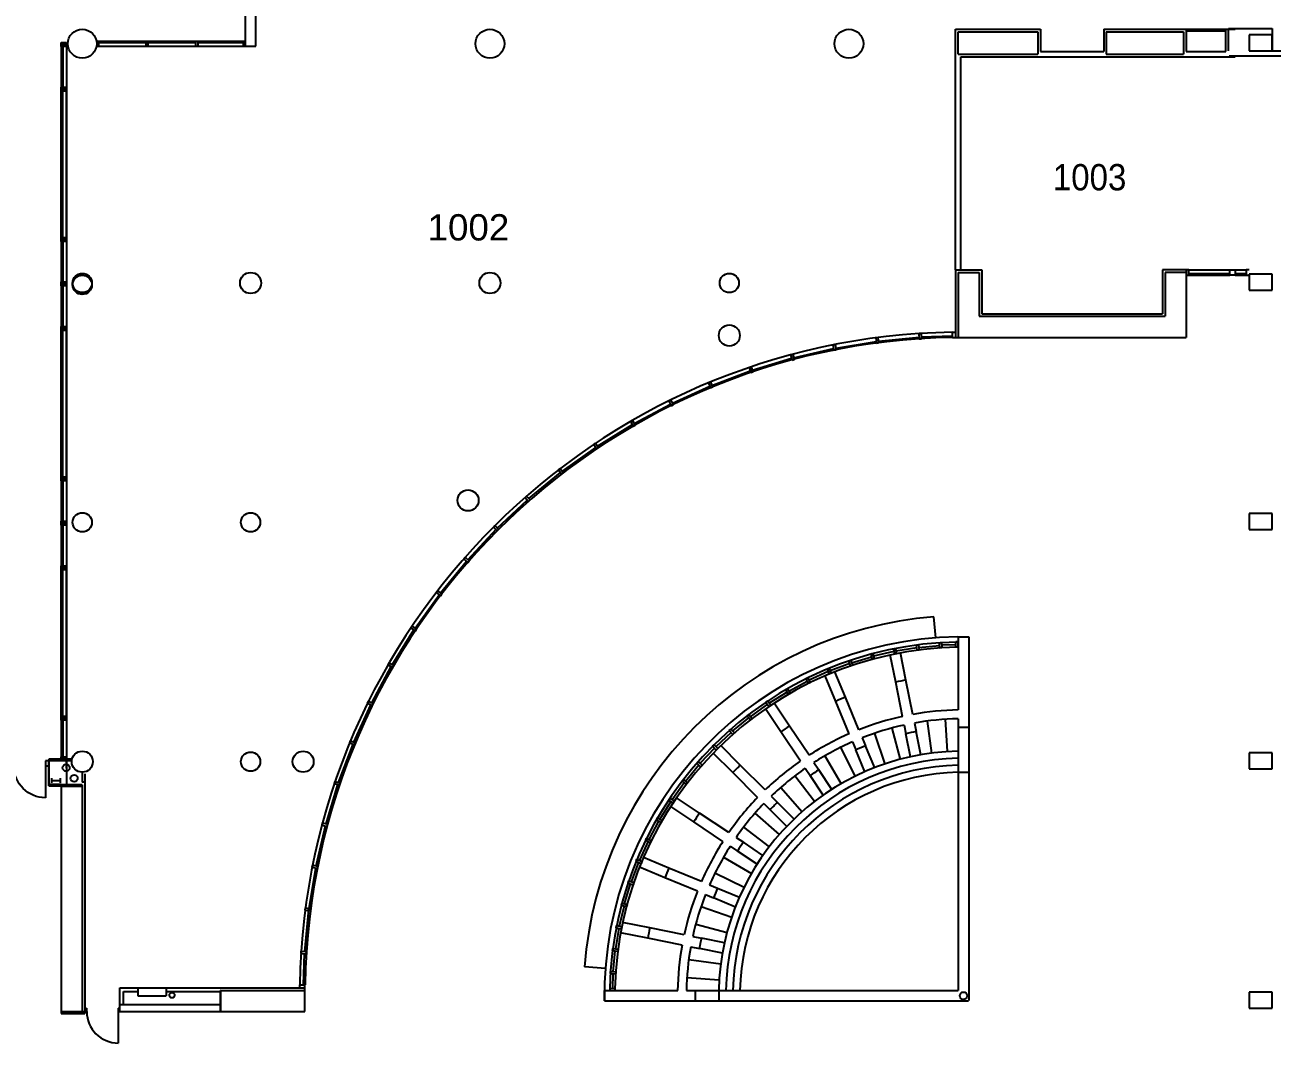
# Model space of a CAD drawing. Header units: inches. Extents: x 12 to 4361, y 16 to 3418.
# Drawn here: x 1288 to 2710, y 1238 to 2399 of the extents above; entities that cross this region are included whole.
import ezdxf
from ezdxf.enums import TextEntityAlignment as Align

# ---------------------------------------------------------------- set-up
doc = ezdxf.new("R2010")
doc.units = ezdxf.units.IN
doc.header["$MEASUREMENT"] = 0
for name, color, linetype in [('A-DOOR', 4, 'Continuous'), ('A-FLOOR-TEXT', 7, 'Continuous'), ('A-FLOR-FURN', 3, 'Continuous'), ('A-GLAZ', 3, 'Continuous'), ('A-ROOF-OTLN', 6, 'Continuous'), ('A-WALL', 5, 'Continuous'), ('A-WALL-JAMB', 6, 'Continuous'), ('S-COLS', 6, 'Continuous')]:
    doc.layers.add(name, color=color, linetype=linetype)
doc.styles.get("Standard").update_dxf_attribs({"font": 'arial.ttf'})

# ---------------------------------------------------------------- blocks, each defined once
blk = doc.blocks.new('2')
at = {"layer": 'A-DOOR'}
for p, q in [((475.8, 3018.1), (475.8, 3054.1)), ((547.8, 3018.1), (547.8, 3054.1))]:
    blk.add_line(p, q, dxfattribs=at)
for centre, start, end in [((475.8, 3018.1), 0, 90), ((547.8, 3018.1), 90, 180)]:
    blk.add_arc(centre, 36, start, end, dxfattribs=at)
blk = doc.blocks.new('1')
at = {"layer": 'A-DOOR'}
blk.add_line((475.8, 2912.9), (475.8, 2948.9), dxfattribs=at)
blk.add_arc((475.8, 2912.9), 36, 0, 90, dxfattribs=at)
blk = doc.blocks.new('column')
at = {"layer": 'S-COLS'}
blk.add_circle((0, 0), 16.5, dxfattribs=at)

msp = doc.modelspace()

# ---------------------------------------------------------------- linework, layer by layer
msp.add_circle((2358, 1292), 4.22)
at = {"layer": 'A-FLOR-FURN'}
for p, q in [((2349, 2394.5), (2446, 2394.5)), ((2349, 2366), (2349, 2394.5)), ((2352, 2391.5), (2443, 2391.5)), ((2352, 2366), (2352, 2391.5)), ((2443, 2391.5), (2443, 2366)), ((2446, 2394.5), (2446, 2369)), ((2518, 2394.5), (2518, 2369)), ((2518, 2394.5), (2612, 2394.5)), ((2521, 2391.5), (2609, 2391.5)), ((2521, 2391.5), (2521, 2366)), ((2609, 2391.5), (2609, 2366)), ((2612, 2394.5), (2612, 2369)), ((2352, 2366), (2443, 2366)), ((2521, 2366), (2609, 2366))]:
    msp.add_line(p, q, dxfattribs=at)
at = {"layer": 'A-GLAZ'}
for p, q in [((1329, 2376.8), (1329, 1562)), ((1335, 2376.8), (1335, 2326)), ((1372, 2381), (1425.4, 2381)), ((1425.4, 2379), (1372, 2379)), ((1427.9, 2381), (1482.2, 2381)), ((1482.2, 2379), (1427.9, 2379)), ((1484.7, 2381), (1536.5, 2381)), ((1536.5, 2379), (1484.7, 2379)), ((1329, 2374.6), (1329, 1562.4)), ((1331, 2374.6), (1331, 2328.5)), ((1335, 2374.6), (1335, 1562.4)), ((1372, 2375), (1425.4, 2375)), ((1427.9, 2375), (1482.2, 2375)), ((1484.7, 2375), (1536.5, 2375)), ((1329, 2157), (1329, 2326)), ((1329, 2154.9), (1329, 2323.9)), ((1331, 2157), (1331, 2323.9)), ((1335, 2326), (1335, 2157)), ((1335, 2154.9), (1335, 2323.9)), ((1331, 2152.4), (1331, 2106.3)), ((1335, 2157), (1335, 2053)), ((2615, 2120), (2662, 2120)), ((2668, 2120), (2680.5, 2120)), ((2615, 2116), (2662, 2116)), ((2615, 2114), (2662, 2114)), ((2668, 2116), (2680.5, 2116)), ((2668, 2114), (2680.5, 2114)), ((1331, 2101.6), (1331, 2055.5)), ((1329, 1884), (1329, 2053)), ((1329, 1881.9), (1329, 2050.9)), ((1331, 1884), (1331, 2050.9)), ((1335, 2053), (1335, 1884)), ((1335, 1881.9), (1335, 2050.9)), ((2212.3, 2030.8), (2258.5, 2038.4)), ((2261, 2038.8), (2307.5, 2043.3)), ((2310, 2043.5), (2345.5, 2044.7)), ((2164.3, 2019.7), (2209.9, 2030.3)), ((2117.1, 2005.5), (2161.9, 2019.1)), ((2071, 1988.2), (2114.8, 2004.7)), ((2026.1, 1967.9), (2068.7, 1987.2)), ((1982.6, 1944.8), (2023.9, 1966.8)), ((1940.7, 1918.8), (1980.4, 1943.5)), ((1900.6, 1890.2), (1938.6, 1917.4)), ((1331, 1879.4), (1331, 1833.3)), ((1335, 1884), (1335, 1780)), ((1862.4, 1859), (1898.6, 1888.7)), ((1826.4, 1825.3), (1860.6, 1857.3)), ((1331, 1828.6), (1331, 1782.5)), ((1792.7, 1789.4), (1825.5, 1824.5)), ((1329, 1780), (1329, 1611)), ((1335, 1780), (1335, 1611)), ((1761.4, 1751.4), (1791.1, 1787.6)), ((1329, 1608.9), (1329, 1777.9)), ((1331, 1611), (1331, 1777.9)), ((1335, 1608.9), (1335, 1777.9)), ((1732.6, 1711.4), (1759.9, 1749.4)), ((1706.5, 1669.6), (1731.2, 1709.3)), ((2230.5, 1671.7), (2253.3, 1678.6)), ((2278.8, 1684.7), (2255.6, 1679.2)), ((2304.7, 1689), (2281.1, 1685.1)), ((2307, 1689.3), (2330.8, 1691.6)), ((2349.7, 1692.3), (2333.1, 1691.8)), ((1683.2, 1626.2), (1705.3, 1667.4)), ((2228.3, 1671), (2205.9, 1662.5)), ((2158.8, 1639.5), (2179.9, 1650.8)), ((2203.7, 1661.7), (2182, 1651.8)), ((2156.8, 1638.4), (2136.5, 1625.8)), ((1662.8, 1581.3), (1682.1, 1623.9)), ((2134.6, 1624.5), (2115.2, 1610.6)), ((1335, 1608.5), (1335, 1564.5)), ((2094.9, 1594), (2113.3, 1609.1)), ((1331, 1606.4), (1331, 1564.5)), ((1645.4, 1535.2), (1661.9, 1579)), ((2093.1, 1592.4), (2075.7, 1576.1)), ((2074, 1574.5), (2057.7, 1557.1)), ((2041, 1536.8), (2056.2, 1555.3)), ((1631, 1488.1), (1644.6, 1532.9)), ((2039.5, 1534.9), (2025.7, 1515.6)), ((2024.4, 1513.6), (2011.8, 1493.4)), ((1619.7, 1440.1), (1630.3, 1485.7)), ((1999.4, 1470.3), (2010.6, 1491.3)), ((1998.3, 1468.2), (1988.5, 1446.5)), ((1611.6, 1391.5), (1619.2, 1437.7)), ((1987.6, 1444.3), (1979.2, 1422)), ((1971.5, 1396.9), (1978.4, 1419.7)), ((1970.9, 1394.6), (1965.4, 1371.4)), ((1606.7, 1342.5), (1611.4, 1390.3)), ((1965, 1369.1), (1961.1, 1345.5)), ((1605.4, 1304.5), (1606.5, 1340.1)), ((1958.4, 1319.3), (1960.8, 1343.1)), ((1958.3, 1317), (1957.7, 1300.4))]:
    msp.add_line(p, q, dxfattribs=at)
for radius, start, end in [(757, 90.9461, 179.0539), (751, 90.9537, 179.0463), (403.5, 90.8648, 178.7931), (397.5, 90.8648, 178.7931)]:
    msp.add_arc((2358, 1292), radius, start, end, dxfattribs=at)
at = {"layer": 'A-ROOF-OTLN'}
msp.add_line((1416.5, 1301), (1448.5, 1301), dxfattribs=at)
msp.add_line((1416.5, 1301), (1448.5, 1301), dxfattribs=at)
at = {"layer": 'A-WALL'}
for p, q in [((1551, 2375), (1551, 2648)), ((1539, 2375), (1539, 2496.5)), ((2612, 2394.5), (2657.4, 2394.5)), ((2612, 2392.5), (2657.4, 2392.5)), ((2657.4, 2394.5), (2668, 2394.5)), ((2657.4, 2369), (2657.4, 2394.5)), ((2660.4, 2395.5), (2710, 2395.5)), ((2660.4, 2370), (2660.4, 2395.5)), ((2710, 2395.5), (2710, 2370)), ((2710, 2370), (2710, 2388)), ((1539, 2375), (1551, 2375)), ((2349, 2120), (2349, 2366)), ((2355, 2363), (2668, 2363)), ((2355, 2120), (2355, 2363)), ((2446, 2369), (2518, 2369)), ((2612, 2369), (2657.4, 2369)), ((2661, 2364), (2751, 2364)), ((2710, 2370), (2757, 2370)), ((2349, 2120), (2379, 2120)), ((2349, 2120), (2349, 2043)), ((2379, 2120), (2379, 2070)), ((2585, 2120), (2585, 2070)), ((2612, 2120), (2585, 2120)), ((2612, 2120), (2612, 2043)), ((2352, 2117), (2376, 2117)), ((2352, 2117), (2352, 2043)), ((2376, 2117), (2376, 2067)), ((2588, 2117), (2588, 2067)), ((2612, 2117), (2588, 2117)), ((2376, 2067), (2588, 2067)), ((2379, 2070), (2585, 2070)), ((2349, 2043), (2612, 2043)), ((2326.5, 1700.3), (2324.3, 1724.3)), ((2352, 1701.5), (2364, 1701.5)), ((2352, 1701.5), (2352, 1618)), ((2352, 1689.5), (2352, 1695.5)), ((2364, 1701.5), (2364, 1598)), ((2280.8, 1649.8), (2274.6, 1680.7)), ((2292.5, 1652.1), (2286.4, 1683)), ((2212.5, 1627.8), (2200.4, 1657)), ((2223.5, 1632.4), (2211.5, 1661.6)), ((2300.3, 1612.9), (2292.5, 1652.1)), ((2288.6, 1610.5), (2280.8, 1649.8)), ((2159.7, 1599.6), (2142.2, 1625.9)), ((2227.8, 1590.9), (2212.5, 1627.8)), ((2238.8, 1595.4), (2223.5, 1632.4)), ((2149.7, 1593), (2132.2, 1619.2)), ((2352, 1608), (2352, 1598)), ((2181.9, 1566.4), (2159.7, 1599.6)), ((2276.3, 1597.2), (2285.8, 1561.6)), ((2290.5, 1600.7), (2292.5, 1590.9)), ((2302.3, 1603.1), (2304.2, 1593.3)), ((2309.5, 1566.8), (2304.2, 1593.3)), ((2316.8, 1605.3), (2321.6, 1568.7)), ((2339.8, 1570.5), (2337.4, 1607.3)), ((2352, 1598), (2352, 1298)), ((2364, 1598), (2364, 1286.4)), ((2172, 1559.7), (2149.7, 1593)), ((2231.6, 1581.6), (2235.4, 1572.4)), ((2242.7, 1586.2), (2246.5, 1577)), ((2256.5, 1591.2), (2268.3, 1556.3)), ((2297.7, 1564.5), (2292.5, 1590.9)), ((2095, 1546.5), (2072.7, 1568.8)), ((2103.5, 1555), (2081.2, 1577.3)), ((2200, 1565.7), (2218.5, 1533.7)), ((2234.6, 1542.3), (2218.3, 1575.4)), ((2245.7, 1547.5), (2235.4, 1572.4)), ((2256.8, 1552.1), (2246.5, 1577)), ((1315, 1562), (1315, 1533.4)), ((1341.4, 1562), (1315, 1562)), ((1341.4, 1559.9), (1315, 1559.9)), ((1315, 1531.3), (1315, 1559.9)), ((1329, 1562.4), (1329, 1559.9)), ((1335, 1551.4), (1335, 1562.4)), ((1335, 1559.9), (1335, 1531.3)), ((2131.8, 1526.7), (2103.5, 1555)), ((2177.5, 1551.4), (2183.1, 1543.1)), ((2187.5, 1558), (2193.1, 1549.7)), ((1353, 1547), (1353, 1535.6)), ((1356, 1545.3), (1356, 1271.9)), ((2123.3, 1518.3), (2095, 1546.5)), ((2188.2, 1513.4), (2165.7, 1542.7)), ((2198, 1520.7), (2183.1, 1543.1)), ((2208, 1527.3), (2193.1, 1549.7)), ((2352, 1547), (2363.8, 1547)), ((1315, 1533.4), (1329, 1533.4)), ((1315, 1531.3), (1329, 1531.3)), ((1353, 1532.6), (1329, 1532.6)), ((1329, 1532.6), (1329, 1274)), ((1329, 1531.3), (1329, 1271.9)), ((1329, 1531.3), (1335, 1531.3)), ((1353, 1530.5), (1329, 1530.5)), ((1356, 1535.6), (1353, 1535.6)), ((1353, 1532.6), (1353, 1274)), ((1353, 1530.5), (1353, 1274)), ((1356, 1535.6), (1356, 1274)), ((2149.7, 1529.6), (2174, 1501.8)), ((2050.4, 1490.3), (2024.2, 1507.8)), ((2057.1, 1500.3), (2030.8, 1517.8)), ((2130.4, 1511.2), (2137.5, 1504.1)), ((2138.9, 1519.7), (2145.9, 1512.6)), ((2165, 1493.5), (2145.9, 1512.6)), ((2090.3, 1478.1), (2057.1, 1500.3)), ((2148.2, 1476), (2120.5, 1500.4)), ((2156.5, 1485.1), (2137.5, 1504.1)), ((2083.7, 1468.1), (2050.4, 1490.3)), ((2107.3, 1484.4), (2136.6, 1461.9)), ((2098.7, 1472.5), (2107, 1467)), ((2129.4, 1452), (2107, 1467)), ((2092, 1462.5), (2100.3, 1457)), ((2122.7, 1442), (2100.3, 1457)), ((2017.6, 1426.5), (1988.5, 1438.6)), ((2022.2, 1437.6), (1993.1, 1449.7)), ((2059.2, 1422.3), (2022.2, 1437.6)), ((2084.4, 1450), (2116.4, 1431.5)), ((2054.6, 1411.2), (2017.6, 1426.5)), ((2107.8, 1415.4), (2074.6, 1431.8)), ((2068.4, 1418.5), (2077.7, 1414.6)), ((2077.7, 1414.6), (2102.6, 1404.3)), ((2063.8, 1407.4), (2073.1, 1403.6)), ((2098, 1393.2), (2073.1, 1403.6)), ((2058.8, 1393.6), (2093.8, 1381.7)), ((2000.3, 1369.3), (1969.3, 1375.5)), ((2039.5, 1361.5), (2000.3, 1369.3)), ((2052.8, 1373.8), (2088.5, 1364.2)), ((1997.9, 1357.5), (1967, 1363.7)), ((2037.2, 1349.7), (1997.9, 1357.5)), ((2049.3, 1359.5), (2059.1, 1357.6)), ((2085.6, 1352.3), (2059.1, 1357.6)), ((2047, 1347.8), (2056.8, 1345.8)), ((2083.2, 1340.6), (2056.8, 1345.8)), ((1949.7, 1323), (1925.8, 1325.1)), ((2044.7, 1333.3), (2081.4, 1328.4)), ((2042.7, 1312.7), (2079.6, 1310.3)), ((1396, 1274), (1396, 1301)), ((1396, 1301), (1416.5, 1301)), ((1400, 1297), (1416.5, 1297)), ((1400, 1282), (1400, 1297)), ((1414.2, 1297), (1416.5, 1297)), ((1416.5, 1301), (1416.5, 1292)), ((1448.5, 1301), (1448.5, 1292)), ((1448.5, 1301), (1607, 1301)), ((1448.5, 1297), (1510.5, 1297)), ((1511, 1298), (1510.5, 1298)), ((1510.5, 1274), (1510.5, 1298)), ((1511, 1298), (1510.5, 1298)), ((1511, 1274), (1511, 1298)), ((1511, 1298), (1607, 1298)), ((1607, 1274), (1607, 1301)), ((1948.5, 1286), (1948.5, 1298)), ((1948.5, 1298), (2032.1, 1298)), ((2042.1, 1298), (2052.1, 1298)), ((2052.1, 1298), (2352, 1298)), ((2079, 1298), (2079, 1286)), ((1396, 1282), (1510.5, 1282)), ((1416.5, 1292), (1448.5, 1292)), ((1948.5, 1286), (2052.1, 1286)), ((2052.1, 1286), (2363.7, 1286)), ((1329, 1274), (1353, 1274)), ((1329, 1271.9), (1356, 1271.9)), ((1353, 1274), (1356, 1274)), ((1396, 1274), (1510.5, 1274)), ((1511, 1274), (1607, 1274))]:
    msp.add_line(p, q, dxfattribs=at)
msp.add_circle((1455.3, 1292.5), 3, dxfattribs=at)
for radius, start, end in [(433.5, 94.458, 175.621), (409.5, 90.8648, 180.8394), (366, 100.3107, 102.1893), (366, 111.5607, 113.4393), (326, 102.3046, 111.4454), (326, 91.0546, 100.1954), (316, 91.088, 100.162), (366, 122.8107, 124.6893), (316, 102.338, 111.412), (306, 100.1265, 102.3735), (306, 88.8765, 91.1235), (326, 113.5546, 122.6954), (316, 113.588, 122.662), (279.1, 91.232, 178.768), (306, 111.3765, 113.6235), (271.1, 91.2683, 178.7317), (366, 134.0607, 135.9393), (263.1, 91.3069, 178.6931), (326, 124.8046, 133.9454), (316, 124.838, 133.912), (255.1, 91.3479, 178.6521), (306, 122.6265, 124.8735), (326, 136.0546, 145.1997), (316, 136.088, 145.1658), (306, 133.8765, 136.1235), (366, 145.3166, 147.1952), (326, 147.3088, 156.4454), (306, 145.1297, 147.3767), (316, 147.3417, 156.412), (366, 156.5607, 158.4393), (326, 158.5546, 167.6954), (306, 156.3765, 158.6235), (316, 158.588, 167.662), (366, 167.8107, 169.6893), (306, 167.6265, 169.8735), (326, 169.8046, 178.9454), (316, 169.838, 178.912), (306, 178.8765, 181.1235)]:
    msp.add_arc((2358, 1292), radius, start, end, dxfattribs=at)
at = {"layer": 'A-WALL-JAMB'}
for p, q in [((1329, 2379.3), (1335, 2379.3)), ((1329, 2376.8), (1329, 2379.3)), ((1329, 2374.6), (1329, 2377.1)), ((1335, 2377.1), (1329, 2377.1)), ((1329, 2376.8), (1335, 2376.8)), ((1335, 2376.8), (1335, 2379.3)), ((1335, 2374.6), (1335, 2377.1)), ((1369.3, 2381), (1372, 2381)), ((1372, 2375), (1372, 2381)), ((1425.4, 2381), (1427.9, 2381)), ((1425.4, 2381), (1425.4, 2375)), ((1427.9, 2381), (1427.9, 2375)), ((1482.2, 2381), (1484.7, 2381)), ((1482.2, 2381), (1482.2, 2375)), ((1484.7, 2381), (1484.7, 2375)), ((1536.5, 2381), (1536.5, 2375)), ((1536.5, 2381), (1539, 2381)), ((1335, 2374.6), (1329, 2374.6)), ((1369.3, 2375), (1372, 2375)), ((1425.4, 2375), (1427.9, 2375)), ((1482.2, 2375), (1484.7, 2375)), ((1536.5, 2375), (1539, 2375)), ((1329, 2326), (1329, 2328.5)), ((1329, 2328.5), (1335, 2328.5)), ((1329, 2323.9), (1329, 2326.4)), ((1335, 2326.4), (1329, 2326.4)), ((1329, 2326), (1335, 2326)), ((1335, 2323.9), (1329, 2323.9)), ((1335, 2326), (1335, 2328.5)), ((1335, 2323.9), (1335, 2326.4)), ((1329, 2157), (1335, 2157)), ((1329, 2154.5), (1329, 2157)), ((1335, 2154.9), (1329, 2154.9)), ((1329, 2152.4), (1329, 2154.9)), ((1329, 2154.5), (1335, 2154.5)), ((1335, 2152.4), (1329, 2152.4)), ((1335, 2154.5), (1335, 2157)), ((1335, 2152.4), (1335, 2154.9)), ((2615, 2120), (2612, 2120)), ((2615, 2114), (2615, 2120)), ((2662, 2120), (2668, 2120)), ((2662, 2114), (2662, 2120)), ((2668, 2120), (2668, 2114)), ((2684, 2120), (2680.5, 2120)), ((2680.5, 2120), (2680.5, 2114)), ((1329, 2103.8), (1329, 2106.3)), ((1329, 2106.3), (1335, 2106.3)), ((1335, 2103.8), (1335, 2106.3)), ((2612, 2114), (2615, 2114)), ((2668, 2114), (2662, 2114)), ((2680.5, 2114), (2684, 2114)), ((1335, 2104.1), (1329, 2104.1)), ((1329, 2101.6), (1329, 2104.1)), ((1329, 2103.8), (1335, 2103.8)), ((1335, 2101.6), (1329, 2101.6)), ((1335, 2101.6), (1335, 2104.1)), ((1329, 2053), (1329, 2055.5)), ((1329, 2055.5), (1335, 2055.5)), ((1335, 2053.4), (1329, 2053.4)), ((1329, 2050.9), (1329, 2053.4)), ((1329, 2053), (1335, 2053)), ((1335, 2050.9), (1329, 2050.9)), ((1335, 2053), (1335, 2055.5)), ((1335, 2050.9), (1335, 2053.4)), ((2345.5, 2049), (2349, 2049)), ((2345.5, 2043), (2345.5, 2049)), ((2209.1, 2034.3), (2211.6, 2034.7)), ((2209.1, 2034.3), (2210.3, 2028.4)), ((2211.6, 2034.7), (2212.7, 2028.9)), ((2258, 2042.4), (2260.5, 2042.7)), ((2258, 2042.4), (2258.8, 2036.5)), ((2258.8, 2036.5), (2261.2, 2036.8)), ((2260.5, 2042.7), (2261.2, 2036.8)), ((2307.3, 2047.3), (2309.8, 2047.5)), ((2307.3, 2047.3), (2307.7, 2041.4)), ((2307.7, 2041.4), (2310.2, 2041.5)), ((2309.8, 2047.5), (2310.2, 2041.5)), ((2345.5, 2043), (2349, 2043)), ((2160.9, 2022.9), (2163.3, 2023.6)), ((2160.9, 2022.9), (2162.5, 2017.1)), ((2163.3, 2023.6), (2164.9, 2017.8)), ((2210.3, 2028.4), (2212.7, 2028.9)), ((2113.5, 2008.5), (2115.9, 2009.3)), ((2113.5, 2008.5), (2115.4, 2002.8)), ((2115.9, 2009.3), (2117.8, 2003.6)), ((2162.5, 2017.1), (2164.9, 2017.8)), ((2067.2, 1990.9), (2069.5, 1991.9)), ((2069.5, 1991.9), (2071.8, 1986.4)), ((2115.4, 2002.8), (2117.8, 2003.6)), ((2067.2, 1990.9), (2069.5, 1985.4)), ((2069.5, 1985.4), (2071.8, 1986.4)), ((2022.1, 1970.4), (2024.3, 1971.5)), ((2022.1, 1970.4), (2024.7, 1965)), ((2024.3, 1971.5), (2027, 1966.1)), ((2024.7, 1965), (2027, 1966.1)), ((1978.4, 1947), (1980.6, 1948.2)), ((1978.4, 1947), (1981.4, 1941.8)), ((1980.6, 1948.2), (1983.6, 1943)), ((1981.4, 1941.8), (1983.6, 1943)), ((1936.4, 1920.8), (1938.5, 1922.2)), ((1936.4, 1920.8), (1939.8, 1915.8)), ((1938.5, 1922.2), (1941.8, 1917.2)), ((1939.8, 1915.8), (1941.8, 1917.2)), ((1896.2, 1891.8), (1898.2, 1893.4)), ((1896.2, 1891.8), (1899.9, 1887.1)), ((1898.2, 1893.4), (1901.8, 1888.6)), ((1329, 1881.5), (1329, 1884)), ((1329, 1884), (1335, 1884)), ((1329, 1879.4), (1329, 1881.9)), ((1335, 1881.9), (1329, 1881.9)), ((1329, 1881.5), (1335, 1881.5)), ((1335, 1879.4), (1329, 1879.4)), ((1335, 1881.5), (1335, 1884)), ((1335, 1879.4), (1335, 1881.9)), ((1899.9, 1887.1), (1901.8, 1888.6)), ((1858, 1860.4), (1859.8, 1862)), ((1858, 1860.4), (1861.9, 1855.8)), ((1859.8, 1862), (1863.8, 1857.5)), ((1861.9, 1855.8), (1863.8, 1857.5)), ((1329, 1833.3), (1335, 1833.3)), ((1329, 1830.8), (1329, 1833.3)), ((1329, 1828.6), (1329, 1831.1)), ((1335, 1831.1), (1329, 1831.1)), ((1329, 1830.8), (1335, 1830.8)), ((1335, 1828.6), (1329, 1828.6)), ((1335, 1830.8), (1335, 1833.3)), ((1335, 1828.6), (1335, 1831.1)), ((1821.9, 1826.4), (1823.6, 1828.2)), ((1821.9, 1826.4), (1826.1, 1822.2)), ((1823.6, 1828.2), (1827.9, 1824)), ((1826.1, 1822.2), (1827.9, 1824)), ((1329, 1782.5), (1335, 1782.5)), ((1329, 1780), (1329, 1782.5)), ((1329, 1777.9), (1329, 1780.4)), ((1335, 1780.4), (1329, 1780.4)), ((1329, 1780), (1335, 1780)), ((1335, 1780), (1335, 1782.5)), ((1335, 1777.9), (1335, 1780.4)), ((1788.1, 1790.2), (1789.7, 1792.1)), ((1788.1, 1790.2), (1792.6, 1786.3)), ((1789.7, 1792.1), (1794.2, 1788.1)), ((1792.6, 1786.3), (1794.2, 1788.1)), ((1335, 1777.9), (1329, 1777.9)), ((1756.7, 1751.9), (1758.2, 1753.9)), ((1756.7, 1751.9), (1761.4, 1748.2)), ((1758.2, 1753.9), (1763, 1750.2)), ((1761.4, 1748.2), (1763, 1750.2)), ((1727.9, 1711.6), (1729.3, 1713.6)), ((1727.9, 1711.6), (1732.9, 1708.2)), ((1729.3, 1713.6), (1734.3, 1710.3)), ((1732.9, 1708.2), (1734.3, 1710.3)), ((2330.4, 1694.6), (2332.9, 1694.8)), ((2330.4, 1694.6), (2330.8, 1688.6)), ((2332.9, 1694.8), (2333.3, 1688.8)), ((2352, 1695.5), (2349.5, 1695.5)), ((2349.5, 1689.5), (2349.5, 1695.5)), ((2252.4, 1681.5), (2254.8, 1682.1)), ((2252.4, 1681.5), (2253.9, 1675.7)), ((2254.8, 1682.1), (2256.4, 1676.3)), ((2278.1, 1687.6), (2280.5, 1688.1)), ((2278.1, 1687.6), (2279.3, 1681.7)), ((2281.7, 1682.2), (2279.3, 1681.7)), ((2280.5, 1688.1), (2281.7, 1682.2)), ((2304.1, 1691.9), (2306.6, 1692.3)), ((2304.1, 1691.9), (2304.9, 1686)), ((2307.4, 1686.3), (2304.9, 1686)), ((2306.6, 1692.3), (2307.4, 1686.3)), ((2333.3, 1688.8), (2330.8, 1688.6)), ((2352, 1689.5), (2349.5, 1689.5)), ((1701.8, 1669.4), (1703.1, 1671.6)), ((1701.8, 1669.4), (1707, 1666.4)), ((1703.1, 1671.6), (1708.3, 1668.6)), ((1707, 1666.4), (1708.3, 1668.6)), ((2202.5, 1664.4), (2204.8, 1665.3)), ((2202.5, 1664.4), (2204.7, 1658.8)), ((2204.8, 1665.3), (2207.1, 1659.8)), ((2227.1, 1673.7), (2229.5, 1674.5)), ((2227.1, 1673.7), (2229.1, 1668.1)), ((2231.4, 1668.9), (2229.1, 1668.1)), ((2229.5, 1674.5), (2231.4, 1668.9)), ((2256.4, 1676.3), (2253.9, 1675.7)), ((2178.4, 1653.4), (2180.7, 1654.5)), ((2178.4, 1653.4), (2181.1, 1648)), ((2180.7, 1654.5), (2183.3, 1649.1)), ((2207.1, 1659.8), (2204.7, 1658.8)), ((2155.2, 1640.9), (2157.3, 1642.1)), ((2155.2, 1640.9), (2158.2, 1635.7)), ((2157.3, 1642.1), (2160.3, 1636.9)), ((2160.3, 1636.9), (2158.2, 1635.7)), ((2183.3, 1649.1), (2181.1, 1648)), ((1678.5, 1625.7), (1679.6, 1628)), ((1678.5, 1625.7), (1683.9, 1623.1)), ((1679.6, 1628), (1685, 1625.3)), ((1683.9, 1623.1), (1685, 1625.3)), ((2132.8, 1626.9), (2134.9, 1628.2)), ((2132.8, 1626.9), (2136.1, 1621.9)), ((2134.9, 1628.2), (2138.2, 1623.3)), ((2138.2, 1623.3), (2136.1, 1621.9)), ((1329, 1611), (1335, 1611)), ((1329, 1611), (1329, 1608.5)), ((1335, 1608.9), (1329, 1608.9)), ((1329, 1606.4), (1329, 1608.9)), ((1329, 1608.5), (1335, 1608.5)), ((1335, 1611), (1335, 1608.5)), ((1335, 1606.4), (1335, 1608.9)), ((2111.4, 1611.4), (2113.4, 1612.9)), ((2111.4, 1611.4), (2115, 1606.6)), ((2113.4, 1612.9), (2117, 1608.2)), ((2117, 1608.2), (2115, 1606.6)), ((1335, 1606.4), (1329, 1606.4)), ((2091, 1594.6), (2092.9, 1596.2)), ((2091, 1594.6), (2095, 1590.1)), ((2092.9, 1596.2), (2096.9, 1591.7)), ((1658.2, 1580.6), (1659.1, 1582.9)), ((1658.2, 1580.6), (1663.7, 1578.3)), ((1659.1, 1582.9), (1664.7, 1580.6)), ((1663.7, 1578.3), (1664.7, 1580.6)), ((2096.9, 1591.7), (2095, 1590.1)), ((2071.8, 1576.5), (2073.6, 1578.3)), ((2071.8, 1576.5), (2076, 1572.2)), ((2073.6, 1578.3), (2077.8, 1574)), ((2077.8, 1574), (2076, 1572.2)), ((1311, 1559.9), (1311, 1553.9)), ((1315, 1559.9), (1311, 1559.9)), ((1315, 1553.9), (1311, 1553.9)), ((1329, 1562), (1329, 1564.5)), ((1329, 1564.5), (1335, 1564.5)), ((1335, 1562.4), (1329, 1562.4)), ((1335, 1562), (1335, 1564.5)), ((2053.8, 1557.2), (2055.5, 1559)), ((2053.8, 1557.2), (2058.3, 1553.2)), ((2055.5, 1559), (2060, 1555.1)), ((2060, 1555.1), (2058.3, 1553.2)), ((1640.8, 1534.2), (1641.6, 1536.5)), ((1641.6, 1536.5), (1647.3, 1534.6)), ((2037.1, 1536.7), (2038.6, 1538.7)), ((2037.1, 1536.7), (2041.9, 1533)), ((2038.6, 1538.7), (2043.4, 1535)), ((1640.8, 1534.2), (1646.5, 1532.2)), ((1646.5, 1532.2), (1647.3, 1534.6)), ((2043.4, 1535), (2041.9, 1533)), ((2021.8, 1515.2), (2023.2, 1517.3)), ((2021.8, 1515.2), (2026.8, 1511.8)), ((2023.2, 1517.3), (2028.2, 1513.9)), ((2028.2, 1513.9), (2026.8, 1511.8)), ((2007.9, 1492.7), (2009.2, 1494.9)), ((2009.2, 1494.9), (2014.4, 1491.9)), ((1626.5, 1486.7), (1627.1, 1489.2)), ((1626.5, 1486.7), (1632.3, 1485.2)), ((1627.1, 1489.2), (1632.9, 1487.6)), ((1632.3, 1485.2), (1632.9, 1487.6)), ((2007.9, 1492.7), (2013.1, 1489.7)), ((2014.4, 1491.9), (2013.1, 1489.7)), ((1995.6, 1469.4), (1996.7, 1471.6)), ((1995.6, 1469.4), (2000.9, 1466.7)), ((1996.7, 1471.6), (2002, 1469)), ((2002, 1469), (2000.9, 1466.7)), ((1615.3, 1438.5), (1615.8, 1440.9)), ((1615.3, 1438.5), (1621.2, 1437.3)), ((1615.8, 1440.9), (1621.7, 1439.8)), ((1621.2, 1437.3), (1621.7, 1439.8)), ((1984.7, 1445.3), (1985.7, 1447.6)), ((1984.7, 1445.3), (1990.3, 1443)), ((1985.7, 1447.6), (1991.2, 1445.3)), ((1991.2, 1445.3), (1990.3, 1443)), ((1975.5, 1420.5), (1976.3, 1422.9)), ((1976.3, 1422.9), (1982, 1421)), ((1975.5, 1420.5), (1981.2, 1418.6)), ((1982, 1421), (1981.2, 1418.6)), ((1967.9, 1395.3), (1968.6, 1397.7)), ((1967.9, 1395.3), (1973.7, 1393.7)), ((1968.6, 1397.7), (1974.4, 1396.1)), ((1974.4, 1396.1), (1973.7, 1393.7)), ((1607.3, 1389.6), (1607.7, 1392.1)), ((1607.3, 1389.6), (1613.3, 1388.8)), ((1607.7, 1392.1), (1613.6, 1391.3)), ((1613.3, 1388.8), (1613.6, 1391.3)), ((1962, 1369.5), (1962.5, 1372)), ((1962, 1369.5), (1967.9, 1368.3)), ((1962.5, 1372), (1968.4, 1370.8)), ((1968.4, 1370.8), (1967.9, 1368.3)), ((1602.6, 1340.3), (1602.7, 1342.8)), ((1602.6, 1340.3), (1608.5, 1339.9)), ((1602.7, 1342.8), (1608.7, 1342.4)), ((1608.5, 1339.9), (1608.7, 1342.4)), ((1957.8, 1343.5), (1958.1, 1345.9)), ((1957.8, 1343.5), (1963.7, 1342.7)), ((1958.1, 1345.9), (1964.1, 1345.1)), ((1964.1, 1345.1), (1963.7, 1342.7)), ((1955.3, 1317.2), (1955.4, 1319.7)), ((1955.3, 1317.2), (1961.3, 1316.8)), ((1955.4, 1319.7), (1961.4, 1319.3)), ((1961.4, 1319.3), (1961.3, 1316.8)), ((1601, 1304.5), (1607, 1304.5)), ((1601, 1301), (1601, 1304.5)), ((1601, 1304.5), (1607, 1304.5)), ((1601, 1301), (1601, 1304.5)), ((1607, 1301), (1607, 1304.5)), ((1607, 1301), (1607, 1304.5)), ((1954.6, 1300.5), (1960.6, 1300.4)), ((1954.6, 1300.5), (1954.6, 1298)), ((1960.6, 1300.4), (1960.6, 1298)), ((1356, 1278), (1358, 1278)), ((1356, 1274), (1358, 1274)), ((1358, 1278), (1358, 1274)), ((1394, 1278), (1396, 1278)), ((1394, 1278), (1394, 1274)), ((1394, 1274), (1396, 1274))]:
    msp.add_line(p, q, dxfattribs=at)
at = {"layer": 'S-COLS'}
for p, q in [((2684, 2388), (2684, 2370)), ((2710, 2388), (2684, 2388)), ((2684, 2370), (2710, 2370)), ((2684, 2115), (2684, 2097)), ((2710, 2115), (2684, 2115)), ((2684, 2115), (2684, 2097)), ((2710, 2115), (2684, 2115)), ((2684, 2115), (2684, 2097)), ((2710, 2115), (2684, 2115)), ((2684, 2115), (2684, 2097)), ((2710, 2115), (2684, 2115)), ((2684, 2115), (2684, 2097)), ((2710, 2115), (2684, 2115)), ((2710, 2097), (2710, 2115)), ((2710, 2097), (2710, 2115)), ((2710, 2097), (2710, 2115)), ((2710, 2097), (2710, 2115)), ((2710, 2097), (2710, 2115)), ((2684, 2097), (2710, 2097)), ((2684, 2097), (2710, 2097)), ((2684, 2097), (2710, 2097)), ((2684, 2097), (2710, 2097)), ((2684, 2097), (2710, 2097)), ((2684, 1842), (2684, 1824)), ((2710, 1842), (2684, 1842)), ((2684, 1842), (2684, 1824)), ((2710, 1842), (2684, 1842)), ((2710, 1824), (2710, 1842)), ((2710, 1824), (2710, 1842)), ((2684, 1824), (2710, 1824)), ((2684, 1824), (2710, 1824)), ((2684, 1569), (2684, 1551)), ((2710, 1569), (2684, 1569)), ((2684, 1569), (2684, 1551)), ((2710, 1569), (2684, 1569)), ((2710, 1551), (2710, 1569)), ((2710, 1551), (2710, 1569)), ((2684, 1551), (2710, 1551)), ((2684, 1551), (2710, 1551)), ((1318.2, 1535), (1318.2, 1540)), ((1318.2, 1537.5), (1328.3, 1537.5)), ((1328.3, 1535), (1328.3, 1540)), ((2684, 1296), (2684, 1278)), ((2710, 1296), (2684, 1296)), ((2684, 1296), (2684, 1278)), ((2710, 1296), (2684, 1296)), ((2710, 1278), (2710, 1296)), ((2710, 1278), (2710, 1296)), ((2684, 1278), (2710, 1278)), ((2684, 1278), (2710, 1278))]:
    msp.add_line(p, q, dxfattribs=at)
for centre, radius in [((1353, 2378), 16.5), ((2227.5, 2378), 16.5), ((1353, 2105), 11), ((1353, 2102.9), 11), ((1545, 2105), 12), ((1818, 2105), 12), ((2091, 2105), 11), ((2091, 2045.1), 12), ((1793, 1857), 12), ((1353, 1832), 11), ((1545, 1832), 11), ((1353, 1559), 12), ((1545, 1559), 11), ((1604.9, 1559), 12), ((1334.6, 1552), 4), ((1343.7, 1540.1), 4)]:
    msp.add_circle(centre, radius, dxfattribs=at)

# ---------------------------------------------------------------- block references
at = {"layer": 'A-DOOR', "xscale": -1, "rotation": 180}
msp.add_blockref('2', (763.2, 4571.9), dxfattribs=at)
at = {"layer": 'A-DOOR', "rotation": 180}
msp.add_blockref('1', (1869.9, 4186.9), dxfattribs=at)
at = {"layer": 'A-WALL'}
msp.add_blockref('column', (1818, 2378), dxfattribs=at)

# ---------------------------------------------------------------- texts
at = {"layer": 'A-FLOOR-TEXT', "width": 0.9}
msp.add_text('1003', height=30, dxfattribs=at).set_placement((2501.9, 2225.7), align=Align.MIDDLE)
at = {"layer": 'A-FLOOR-TEXT'}
msp.add_text('1002', height=30, dxfattribs=at).set_placement((1746.8, 2153.5))

doc.saveas('drawing.dxf')
